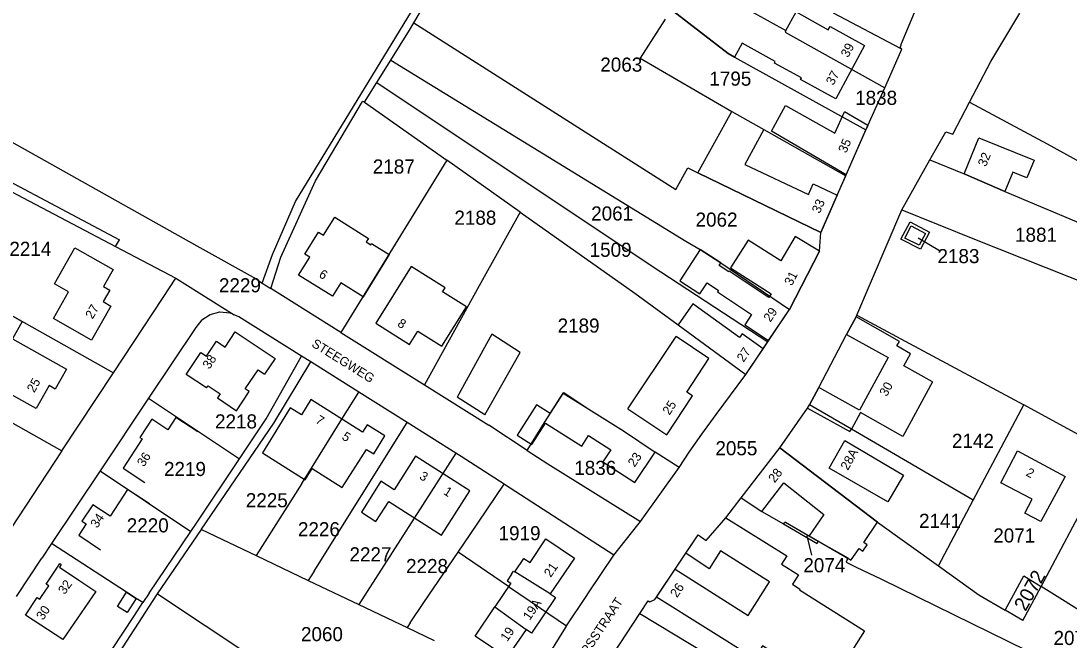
# Model space of a CAD drawing. Extents: x 191922 to 199923, y 328959 to 333350.
# Drawn here: x 193712.3 to 193912.9, y 332491.7 to 332610.1 of the extents above; entities that cross this region are included whole.
import ezdxf

# ---------------------------------------------------------------- set-up
doc = ezdxf.new("R2010")
doc.units = 0
for name, color, linetype in [('bestemmingsplangebied', 7, 'Continuous'), ('bouwvlak', 7, 'Continuous'), ('enkelbestemming', 7, 'Continuous'), ('Level 14', 7, 'Continuous'), ('Level 6', 7, 'Continuous'), ('maatvoering - maximum aantal wooneenheden', 7, 'Continuous'), ('Maatvoering_symbolen', 7, 'Continuous'), ('recreatiewoning', 7, 'Continuous')]:
    doc.layers.add(name, color=color, linetype=linetype)

msp = doc.modelspace()

# ---------------------------------------------------------------- linework, layer by layer
at = {"layer": 'bestemmingsplangebied'}
for p, q in [((193787.48, 332609.75), (193801.41, 332633.44)), ((193787.48, 332609.75), (193801.41, 332633.44)), ((193780.43, 332598.36), (193783.08, 332602.6)), ((193780.43, 332598.36), (193783.08, 332602.6)), ((193778.08, 332594.58), (193780.43, 332598.36)), ((193778.08, 332594.58), (193780.43, 332598.36)), ((193768.69, 332579.52), (193777.69, 332594.72)), ((193768.69, 332579.52), (193777.69, 332594.72)), ((193778.08, 332594.58), (193777.69, 332594.72)), ((193778.08, 332594.58), (193777.69, 332594.72)), ((193762.01, 332564.9), (193768.69, 332579.52)), ((193762.01, 332564.9), (193768.69, 332579.52)), ((193745.97, 332567.09), (193757.31, 332560.75)), ((193745.97, 332567.09), (193757.31, 332560.75)), ((193760.1, 332558.95), (193762.01, 332564.9)), ((193760.1, 332558.95), (193762.01, 332564.9)), ((193757.31, 332560.75), (193758.49, 332559.98)), ((193757.31, 332560.75), (193758.49, 332559.98)), ((193758.49, 332559.98), (193760.1, 332558.95)), ((193758.49, 332559.98), (193760.1, 332558.95))]:
    msp.add_line(p, q, dxfattribs=at)
for points in [[(193644.85, 332619.57), (193702.54, 332591.41), (193745.97, 332567.09)], [(193644.85, 332619.57), (193702.54, 332591.41), (193745.97, 332567.09)], [(193783.08, 332602.6), (193786.64, 332608.32), (193787.48, 332609.75)], [(193783.08, 332602.6), (193786.64, 332608.32), (193787.48, 332609.75)]]:
    msp.add_lwpolyline(points, dxfattribs=at)
at = {"layer": 'bouwvlak'}
for p, q in [((193888.15, 332566.14), (193884.02, 332568.57)), ((193863.68, 332507.95), (193862.8, 332511.62))]:
    msp.add_line(p, q, dxfattribs=at)
at = {"layer": 'Level 6'}
for p, q in [((193787.48, 332609.75), (193837.64, 332577.89)), ((193858.57, 332607.97), (193877.65, 332597.3)), ((193877.65, 332597.3), (193880.93, 332604.71)), ((193880.93, 332604.71), (193880.57, 332604.92)), ((193783.08, 332602.6), (193839.57, 332567.99)), ((193780.43, 332598.36), (193833.14, 332563.18)), ((193874.38, 332590.14), (193877.65, 332597.3)), ((193778.08, 332594.58), (193793.79, 332583.47)), ((193854.5, 332589.37), (193870.17, 332580.51)), ((193870.25, 332580.7), (193874.02, 332589.31)), ((193874.38, 332590.14), (193874.02, 332589.31)), ((193793.79, 332583.47), (193773.53, 332550.52)), ((193807.85, 332573.54), (193793.79, 332583.47)), ((193880.92, 332573.99), (193886.28, 332583.52)), ((193868.53, 332576.78), (193870.17, 332580.51)), ((193870.17, 332580.51), (193870.25, 332580.7)), ((193707.91, 332578.74), (193730.38, 332566.95)), ((193868.53, 332576.78), (193865.41, 332569.65)), ((193807.85, 332573.54), (193799.99, 332559.46)), ((193872.31, 332553.83), (193880.92, 332573.99)), ((193880.92, 332573.99), (193894.86, 332568.37)), ((193865.16, 332566.1), (193865.41, 332569.65)), ((193730.38, 332566.95), (193731.14, 332568.22)), ((193894.86, 332568.37), (193922.2, 332557.47)), ((193730.38, 332566.95), (193741.92, 332560.9)), ((193865.16, 332566.1), (193859.39, 332554.94)), ((193833.14, 332563.18), (193855.24, 332548.74)), ((193697.49, 332561.05), (193719.45, 332548.72)), ((193739.49, 332557.18), (193741.92, 332560.9)), ((193741.92, 332560.9), (193753.12, 332553.91)), ((193799.99, 332559.46), (193789.53, 332540.48)), ((193729.99, 332542.8), (193739.49, 332557.18)), ((193773.53, 332550.52), (193760.1, 332558.95)), ((193746.92, 332552.95), (193748.52, 332553.99)), ((193748.52, 332553.99), (193750.37, 332554.45)), ((193750.37, 332554.45), (193752.26, 332554.29)), ((193753.12, 332553.91), (193752.26, 332554.29)), ((193754.01, 332553.52), (193753.12, 332553.91)), ((193765.97, 332546.01), (193754.01, 332553.52)), ((193855.41, 332548.99), (193859.39, 332554.94)), ((193870.35, 332550.11), (193872.15, 332553.49)), ((193872.15, 332553.49), (193872.31, 332553.83)), ((193872.31, 332553.83), (193882.38, 332548.39)), ((193745.74, 332551.45), (193736.73, 332537.96)), ((193746.92, 332552.95), (193745.74, 332551.45)), ((193773.53, 332550.52), (193789.53, 332540.48)), ((193865.02, 332540.02), (193870.35, 332550.11)), ((193719.45, 332548.72), (193729.99, 332542.8)), ((193855.41, 332548.99), (193855.24, 332548.74)), ((193882.38, 332548.39), (193904.28, 332536.68)), ((193759.26, 332534), (193765.97, 332546.01)), ((193767.76, 332544.88), (193765.97, 332546.01)), ((193760.7, 332533.15), (193767.76, 332544.88)), ((193776.96, 332539.11), (193767.76, 332544.88)), ((193720.13, 332527.9), (193729.99, 332542.8)), ((193786.25, 332533.27), (193776.96, 332539.11)), ((193789.53, 332540.48), (193801.83, 332532.76)), ((193863.27, 332536.7), (193865.02, 332540.02)), ((193736.73, 332537.96), (193727.42, 332524.04)), ((193736.73, 332537.96), (193754.15, 332526.37)), ((193812.49, 332533.32), (193816.24, 332539.01)), ((193816.24, 332539.01), (193820.46, 332536.15)), ((193820.46, 332536.15), (193827.62, 332531.68)), ((193857.54, 332528.48), (193862.83, 332536.07)), ((193862.83, 332536.07), (193863.27, 332536.7)), ((193862.83, 332536.07), (193870.94, 332531.56)), ((193894.59, 332518.45), (193904.28, 332536.68)), ((193921.13, 332527.48), (193904.28, 332536.68)), ((193710.28, 332533.43), (193720.13, 332527.9)), ((193746.86, 332512.89), (193760.7, 332533.15)), ((193754.15, 332526.37), (193759.26, 332534)), ((193768.39, 332504.85), (193786.25, 332533.27)), ((193795.52, 332527.45), (193786.25, 332533.27)), ((193809.18, 332527.97), (193812.49, 332533.32)), ((193809.18, 332527.97), (193801.83, 332532.76)), ((193827.62, 332531.68), (193833.71, 332527.65)), ((193870.94, 332531.56), (193871.28, 332532)), ((193894.59, 332518.45), (193871.28, 332532)), ((193720.13, 332527.9), (193710.32, 332513.05)), ((193795.52, 332527.45), (193776.98, 332498.48)), ((193796.57, 332526.79), (193795.52, 332527.45)), ((193838.27, 332524.7), (193833.71, 332527.65)), ((193850.19, 332518.89), (193857.54, 332528.48)), ((193907.56, 332501.92), (193921.13, 332527.48)), ((193745.87, 332514.02), (193754.15, 332526.37)), ((193804.79, 332521.51), (193796.57, 332526.79)), ((193727.42, 332524.04), (193718.12, 332510.13)), ((193727.42, 332524.04), (193744.82, 332512.47)), ((193830.86, 332514.38), (193838.27, 332524.7)), ((193766.07, 332521.65), (193757.34, 332507.84)), ((193798.28, 332511.9), (193804.79, 332521.51)), ((193804.88, 332521.46), (193804.79, 332521.51)), ((193825.81, 332507.92), (193804.88, 332521.46)), ((193847.23, 332515.09), (193850.19, 332518.89)), ((193887.92, 332505.9), (193894.59, 332518.45)), ((193744.82, 332512.47), (193745.87, 332514.02)), ((193825.81, 332507.92), (193830.37, 332513.7)), ((193830.37, 332513.7), (193830.86, 332514.38)), ((193858.63, 332514.25), (193858.28, 332513.89)), ((193858.63, 332514.25), (193864.91, 332510.63)), ((193736.82, 332500.68), (193744.82, 332512.47)), ((193738.43, 332500.51), (193746.83, 332512.85)), ((193746.83, 332512.85), (193746.86, 332512.89)), ((193746.83, 332512.85), (193757.34, 332507.84)), ((193795.96, 332508.48), (193798.28, 332511.9)), ((193718.12, 332510.13), (193716.3, 332507.38)), ((193711.41, 332500), (193716.3, 332507.38)), ((193757.34, 332507.84), (193767.29, 332503.1)), ((193789.44, 332498.84), (193795.96, 332508.48)), ((193805.65, 332501.9), (193795.96, 332508.48)), ((193820.92, 332500.7), (193825.81, 332507.92)), ((193837.51, 332505.22), (193839.59, 332508.32)), ((193833.97, 332499.91), (193837.51, 332505.22)), ((193768.39, 332504.85), (193767.29, 332503.1)), ((193767.29, 332503.1), (193776.98, 332498.48)), ((193805.65, 332501.9), (193811.74, 332497.77)), ((193904.1, 332495.42), (193907.56, 332501.92)), ((193919.08, 332494.73), (193907.56, 332501.92)), ((193726.64, 332482.33), (193738.32, 332500.35)), ((193736.82, 332500.68), (193735.63, 332498.86)), ((193738.32, 332500.35), (193738.43, 332500.51)), ((193816.73, 332494.39), (193820.46, 332500)), ((193820.46, 332500), (193820.92, 332500.7)), ((193833.64, 332499.42), (193833.97, 332499.91)), ((193776.98, 332498.48), (193786.22, 332494.08)), ((193786.81, 332494.96), (193789.44, 332498.84)), ((193811.74, 332497.77), (193816.73, 332494.39)), ((193904.1, 332495.42), (193900.68, 332497.41)), ((193786.81, 332494.96), (193786.22, 332494.08)), ((193820.69, 332481.39), (193830.76, 332496.78)), ((193830.76, 332496.78), (193856.38, 332481.37)), ((193786.22, 332494.08), (193791.4, 332491.61)), ((193808.17, 332480.57), (193816.5, 332494.03)), ((193816.5, 332494.03), (193816.7, 332494.34)), ((193816.7, 332494.34), (193816.73, 332494.39))]:
    msp.add_line(p, q, dxfattribs=at)
for points in [[(193854.72, 332630.44), (193852.9, 332627.69), (193870.74, 332617.16), (193867.75, 332611.67), (193880.57, 332604.92)], [(193834.73, 332621.59), (193831.45, 332616.55), (193831.79, 332616.21), (193847.65, 332603.9), (193848.91, 332603.21), (193874.02, 332589.31)], [(193834.73, 332621.59), (193858.73, 332608.31), (193858.57, 332607.97)], [(193758.49, 332559.98), (193760.42, 332565.42), (193764.82, 332575.59), (193791.48, 332619.18)], [(193880.57, 332604.92), (193880.85, 332605.79), (193885.61, 332617.3)], [(193641.41, 332613.78), (193646.61, 332610.96), (193677.93, 332596.07), (193697.71, 332585.99), (193731.14, 332568.22)], [(193893.88, 332594.57), (193897.98, 332602.37), (193903.49, 332611.63)], [(193835.61, 332610.46), (193830.8, 332602.97), (193848.38, 332592.78), (193854.5, 332589.37)], [(193886.28, 332583.52), (193889.32, 332588.93), (193890.7, 332588.47), (193893.88, 332594.57)], [(193893.88, 332594.57), (193908.72, 332586.63), (193919.29, 332580.8), (193928.48, 332575.84)], [(193886.28, 332583.52), (193892.82, 332580.84), (193900.66, 332577.51), (193925.95, 332566.87)], [(193837.64, 332577.89), (193839.95, 332582.01), (193841.86, 332581.04), (193865.41, 332569.65)], [(193807.85, 332573.54), (193829.79, 332558.07), (193838.12, 332552), (193851.07, 332542.5)], [(193880.75, 332568.35), (193882.5, 332571.7), (193886.22, 332569.7), (193884.49, 332566.43), (193880.75, 332568.35)], [(193839.57, 332567.99), (193842.33, 332566.37), (193846.24, 332563.82), (193859.39, 332554.94)], [(193851.07, 332542.5), (193854.35, 332547.41), (193855.24, 332548.74)], [(193838.27, 332524.7), (193840.2, 332527.65), (193842.62, 332531.1), (193845.36, 332534.85), (193851.07, 332542.5)], [(193766.07, 332521.65), (193767.92, 332524.58), (193773.73, 332533.95), (193776.96, 332539.11)], [(193809.18, 332527.97), (193813.13, 332525.39), (193830.86, 332514.38)], [(193857.54, 332528.48), (193876.29, 332514.25), (193887.92, 332505.9)], [(193850.19, 332518.89), (193854.12, 332516.25), (193858.28, 332513.89)], [(193839.59, 332508.32), (193841.92, 332511.83), (193843.44, 332510.73), (193847.23, 332515.09)], [(193858.28, 332513.89), (193864.7, 332510.17), (193864.91, 332510.63)], [(193735.63, 332498.86), (193734.34, 332499.66), (193732.48, 332500.83), (193718.12, 332510.13)], [(193864.91, 332510.63), (193870.57, 332507.39), (193870.26, 332506.59), (193872.19, 332505.63), (193877, 332503.31), (193956.46, 332464.34)], [(193887.92, 332505.9), (193895.65, 332500.35), (193900.68, 332497.41)], [(193900.68, 332497.41), (193904.3, 332503.96), (193907.56, 332501.92)], [(193738.43, 332500.51), (193774.92, 332476.3), (193779.68, 332473.15)], [(193830.76, 332496.78), (193832.35, 332499.21), (193832.68, 332498.98), (193833.64, 332499.42)], [(193724.29, 332481.57), (193727.72, 332486.82), (193733.87, 332496.18), (193735.63, 332498.86)]]:
    msp.add_lwpolyline(points, dxfattribs=at)
at = {"layer": 'recreatiewoning'}
for p, q in [((193873.75, 332605.39), (193868.29, 332595.19)), ((193870.25, 332580.7), (193855.94, 332589.06)), ((193892.82, 332580.84), (193895.67, 332587.78)), ((193895.67, 332587.78), (193906.24, 332583.49)), ((193863.96, 332578.94), (193868.53, 332576.78)), ((193838.12, 332552), (193851.07, 332542.5)), ((193850.88, 332552.01), (193855.41, 332548.99)), ((193802.41, 332550.17), (193795.77, 332538.17)), ((193828.49, 332535.9), (193837.69, 332549.74)), ((193843.97, 332545.53), (193837.69, 332549.74)), ((193854.35, 332547.41), (193850.35, 332550.27)), ((193801.09, 332534.79), (193795.77, 332538.17)), ((193811.01, 332536.66), (193807.31, 332530.87)), ((193813.59, 332535.04), (193811.01, 332536.66)), ((193820.46, 332536.15), (193827.62, 332531.68)), ((193828.49, 332535.9), (193835.93, 332530.95)), ((193827.62, 332531.68), (193833.71, 332527.65)), ((193867.01, 332524.59), (193869.98, 332529.88)), ((193869.98, 332529.88), (193881.26, 332523.25)), ((193850.19, 332518.89), (193857.54, 332528.48)), ((193876.29, 332514.25), (193857.54, 332528.48)), ((193903.06, 332527.85), (193912.19, 332522.99)), ((193844.04, 332505.31), (193839.58, 332508.32)), ((193837.51, 332505.22), (193851.51, 332496.41)), ((193723.55, 332503.01), (193726.62, 332500.98)), ((193806.18, 332504.28), (193805.34, 332503.04)), ((193805.34, 332503.04), (193806.08, 332502.54)), ((193806.08, 332502.54), (193803.02, 332498.01)), ((193833.97, 332499.91), (193834.03, 332500)), ((193799.24, 332492.44), (193803.02, 332498.01)), ((193803.02, 332498.01), (193808.97, 332493.7)), ((193808.97, 332493.7), (193805.32, 332488.33)), ((193805.32, 332488.33), (193799.24, 332492.44))]:
    msp.add_line(p, q, dxfattribs=at)
for points in [[(193868.29, 332595.19), (193861.52, 332598.91), (193861.68, 332599.22), (193856.55, 332602.06), (193856.7, 332602.34), (193850.35, 332605.86), (193848.91, 332603.21), (193847.65, 332603.9), (193831.79, 332616.21), (193834.73, 332621.59), (193858.73, 332608.31), (193860.67, 332611.87), (193866.82, 332608.43), (193867.18, 332609.08), (193873.75, 332605.39)], [(193855.94, 332589.06), (193858.63, 332593.91), (193868.07, 332588.62), (193869.95, 332592.7)], [(193865.41, 332569.65), (193841.86, 332581.04), (193848.38, 332592.78), (193854.5, 332589.37), (193850.84, 332582.66), (193863.04, 332576.93), (193863.96, 332578.94)], [(193865.41, 332569.65), (193874.38, 332590.14), (193869.95, 332592.7)], [(193906.24, 332583.49), (193904.84, 332580.12), (193902.19, 332581.21), (193900.66, 332577.51), (193892.82, 332580.84)], [(193782.78, 332565.44), (193777.78, 332557.37), (193773.51, 332560.03), (193771.91, 332557.45), (193765.42, 332561.51), (193767.56, 332564.92), (193766.61, 332565.52), (193769.24, 332569.74), (193770.22, 332569.16), (193772.35, 332572.56), (193778.81, 332568.51), (193778.4, 332567.85), (193779.26, 332567.31), (193779.42, 332567.56), (193782.78, 332565.44)], [(193881.5, 332568.59), (193882.73, 332570.92), (193885.47, 332569.48), (193884.25, 332567.2), (193881.5, 332568.59)], [(193860.49, 332568.89), (193857.74, 332564.2), (193851.48, 332568.15), (193848.15, 332562.91), (193855.89, 332557.91), (193855.44, 332557.21), (193847.88, 332562.23), (193847.8, 332562.11), (193845.92, 332563.34), (193846.24, 332563.82), (193842.33, 332566.37), (193838.43, 332560.4), (193842.25, 332557.89), (193843.62, 332559.99), (193845.81, 332558.55), (193845.66, 332558.32), (193852.15, 332553.96), (193850.88, 332552.01)], [(193851.07, 332542.5), (193859.39, 332554.94), (193865.16, 332566.1), (193860.49, 332568.89)], [(193729.94, 332562.57), (193728.1, 332559.31), (193729.28, 332558.63), (193728.03, 332556.42), (193729.5, 332555.58), (193725.81, 332549.06), (193718.5, 332553.17), (193721.37, 332558.27), (193718.69, 332559.8), (193722.6, 332566.72), (193729.94, 332562.57)], [(193797.55, 332555.42), (193792.97, 332558.28), (193793.48, 332559.09), (193786.99, 332563.13), (193780.22, 332552.27), (193786.69, 332548.22), (193788.29, 332550.78), (193792.87, 332547.92), (193797.55, 332555.42)], [(193720.99, 332543.5), (193718.84, 332539.69), (193717.66, 332540.35), (193715.22, 332535.99), (193710.76, 332538.49), (193710.16, 332537.44), (193705.2, 332540.23), (193707.52, 332544.34), (193704.22, 332546.22), (193705.34, 332548.21), (193697.84, 332552.45), (193701.46, 332558.88), (193712.55, 332552.62), (193710.69, 332549.31), (193720.99, 332543.5)], [(193850.35, 332550.27), (193849.86, 332549.56), (193840.89, 332555.99), (193838.12, 332552)], [(193886.79, 332541.07), (193881.32, 332544.11), (193882.6, 332546.43), (193879.97, 332547.95), (193880.46, 332548.82), (193872.15, 332553.49), (193870.35, 332550.11), (193878.33, 332545.75), (193872.79, 332535.68), (193865.02, 332540.02), (193863.27, 332536.7)], [(193747.83, 332539.91), (193743.91, 332542.51), (193746.69, 332546.71), (193747.78, 332545.97), (193749.7, 332548.85), (193751.36, 332547.74), (193753.3, 332550.66), (193760.93, 332545.56), (193758.92, 332542.55)], [(193801.09, 332534.79), (193807.88, 332546.7), (193802.41, 332550.17)], [(193835.93, 332530.95), (193840.85, 332538.4), (193839.75, 332539.13), (193843.97, 332545.53)], [(193747.83, 332539.91), (193748.1, 332540.31), (193750.4, 332538.77), (193749.89, 332538.01), (193753.53, 332535.56), (193756, 332539.24), (193755.24, 332539.76), (193757.67, 332543.39), (193758.92, 332542.55)], [(193886.79, 332541.07), (193881.12, 332530.65), (193872.99, 332535.23), (193871.28, 332532), (193863.27, 332536.7)], [(193779.81, 332527.28), (193781.93, 332530.72), (193778.57, 332532.86), (193777.68, 332531.45), (193767.76, 332537.67), (193765.97, 332534.78)], [(193813.59, 332535.04), (193816.07, 332538.91), (193820.46, 332536.15)], [(193765.97, 332534.78), (193763.85, 332536.1), (193758.54, 332527.52), (193766.71, 332522.36), (193768.06, 332524.49), (193773.79, 332520.89), (193778.41, 332528.15), (193779.81, 332527.28)], [(193746.13, 332531.52), (193741.95, 332534.26), (193740.4, 332531.9), (193737.33, 332533.91), (193735.06, 332530.45), (193735.52, 332530.16), (193731.85, 332524.54), (193736.03, 332521.81)], [(193807.31, 332530.87), (193810.07, 332529.11), (193812.68, 332533.2), (193819.67, 332528.78), (193820.95, 332530.81), (193825.2, 332528.1), (193823.7, 332525.79), (193829.8, 332521.82), (193833.71, 332527.65)], [(193912.19, 332522.99), (193907.53, 332514.36), (193904.47, 332515.98), (193905.88, 332518.61), (193899.89, 332521.79), (193903.06, 332527.85)], [(193798.19, 332520.24), (193787.83, 332526.85), (193783.75, 332520.45)], [(193881.26, 332523.25), (193878.24, 332518.1), (193867.01, 332524.59)], [(193783.75, 332520.45), (193781.21, 332522.05), (193777.46, 332516.14), (193780.25, 332514.37), (193782.69, 332518.21)], [(193850.19, 332518.89), (193854.12, 332516.25), (193858.3, 332521.77), (193865.97, 332515.7), (193863.16, 332511.63), (193871.21, 332506.94), (193871.24, 332507), (193872.73, 332509.17), (193873.47, 332508.67), (193874.3, 332509.9), (193873.64, 332510.35), (193876.29, 332514.25)], [(193736.88, 332517.71), (193732.71, 332520.46), (193729.34, 332515.37), (193726.03, 332517.56), (193723.97, 332514.43), (193724.78, 332513.9), (193723.35, 332511.73), (193727.52, 332508.97)], [(193782.69, 332518.21), (193792.79, 332511.77), (193798.19, 332520.24)], [(193834.03, 332500), (193841.92, 332511.83), (193843.44, 332510.73), (193847.23, 332515.09)], [(193847.23, 332515.09), (193858.9, 332507.77), (193857.9, 332506.2), (193861.11, 332504.18), (193859.96, 332502.36), (193861.4, 332501.45), (193861.3, 332501.29), (193873.79, 332493.43)], [(193813.58, 332500.51), (193806.85, 332504.76), (193808.56, 332507.29), (193809.74, 332506.49), (193812.79, 332511.03)], [(193812.79, 332511.03), (193818.23, 332507.35), (193813.58, 332500.51), (193814.34, 332500)], [(193851.51, 332496.41), (193855.58, 332502.82), (193846.2, 332508.72), (193844.04, 332505.31)], [(193716.24, 332500), (193717.62, 332502.08), (193717.13, 332502.4), (193719.4, 332505.79), (193719.73, 332506.3), (193719.99, 332506.15), (193719.69, 332505.6), (193723.55, 332503.01)], [(193806.18, 332504.28), (193806.56, 332504.89), (193806.85, 332504.76)], [(193726.62, 332500.98), (193720.31, 332491.77), (193713.17, 332496.47)], [(193713.17, 332496.47), (193715.41, 332499.83), (193715.91, 332499.5), (193716.24, 332500)], [(193734.34, 332499.66), (193732.61, 332496.97), (193730.74, 332498.13), (193732.48, 332500.83), (193734.34, 332499.66)], [(193814.34, 332500), (193814.64, 332499.8), (193810.03, 332493), (193808.97, 332493.7)], [(193873.79, 332493.43), (193866.9, 332482.55), (193854.26, 332490.55), (193852.71, 332488.14), (193833.97, 332499.91)]]:
    msp.add_lwpolyline(points, dxfattribs=at)

# ---------------------------------------------------------------- texts
at = {"layer": 'enkelbestemming'}
for s, p in [('2063', (193823.19, 332600.41)), ('1795', (193844.07, 332597.73)), ('1838', (193871.98, 332594.06)), ('2187', (193779.64, 332580.92)), ('2188', (193795.26, 332571.13)), ('2061', (193821.45, 332571.94)), ('2062', (193841.43, 332570.76)), ('1881', (193902.59, 332567.87)), ('2214', (193710.07, 332565.17)), ('1509', (193821.15, 332564.99)), ('2183', (193887.74, 332563.78)), ('2229', (193750.19, 332558.2)), ('2189', (193815.02, 332550.49)), ('2218', (193749.44, 332532.16)), ('2142', (193890.51, 332528.44)), ('2055', (193845.23, 332527.03)), ('2219', (193739.67, 332523.06)), ('1836', (193818.21, 332523.27)), ('2225', (193755.33, 332517.08)), ('2220', (193732.54, 332512.28)), ('2141', (193884.21, 332513.14)), ('2226', (193765.31, 332511.53)), ('1919', (193803.72, 332510.78)), ('2071', (193898.42, 332510.34)), ('2227', (193775.18, 332506.73)), ('2228', (193786.01, 332504.49)), ('2074', (193862.06, 332504.65)), ('2060', (193765.89, 332491.47)), ('2073', (193909.96, 332490.74))]:
    msp.add_text(s, height=2.7, rotation=0, dxfattribs=at).set_placement(p)
at = {"layer": 'Level 14'}
msp.add_text('2072', height=2.7, rotation=60.6988, dxfattribs=at).set_placement((193904.59, 332497.04))
at = {"layer": 'maatvoering - maximum aantal wooneenheden'}
for s, rotation, p in [('39', 61.8196, (193870.64, 332602.98)), ('37', 61.8196, (193867.81, 332597.68)), ('35', 66.41, (193870.26, 332584.71)), ('32', 67.7196, (193897.01, 332582.1)), ('33', 66.41, (193865.2, 332573.16)), ('6', 327.9642, (193769.17, 332561.23)), ('31', 62.6659, (193859.86, 332559.33)), ('27', 60.511, (193726.01, 332552.97)), ('29', 56.2145, (193855.75, 332552.38)), ('8', 327.9642, (193784.22, 332551.83)), ('27', 56.2145, (193850.63, 332544.72)), ('38', 56.1827, (193748.36, 332543.37)), ('25', 60.7672, (193714.83, 332538.88)), ('30', 61.1791, (193878.03, 332538.15)), ('25', 56.5962, (193836.42, 332534.59)), ('7', 327.9156, (193768.54, 332533.34)), ('5', 327.9156, (193773.58, 332530.18)), ('36', 56.8824, (193735.83, 332524.7)), ('23', 56.1351, (193829.77, 332524.65)), ('28A', 60.7172, (193870.59, 332524.03)), ('3', 327.5024, (193788.41, 332522.62)), ('28', 52.5223, (193856.58, 332521.63)), ('2', 331.9984, (193904.53, 332523.21)), ('1', 327.5024, (193793.03, 332519.68)), ('34', 56.5484, (193726.89, 332512.97)), ('21', 55.8488, (193813.71, 332503.55)), ('32', 54.8155, (193720.67, 332500.28)), ('26', 56.2622, (193837.89, 332499.67)), ('19A', 55.8488, (193809.68, 332495.33)), ('30', 56.3895, (193716.52, 332495.36)), ('19', 55.8488, (193805.38, 332491.26))]:
    msp.add_text(s, height=1.75, rotation=rotation, dxfattribs=at).set_placement(p)
at = {"layer": 'Maatvoering_symbolen'}
for s, rotation, p in [('STEEGWEG', 328.0433, (193767.79, 332547.94)), ('DORPSSTRAAT', 56.469, (193817.93, 332484.43))]:
    msp.add_text(s, height=1.75, rotation=rotation, dxfattribs=at).set_placement(p)

doc.saveas('drawing.dxf')
